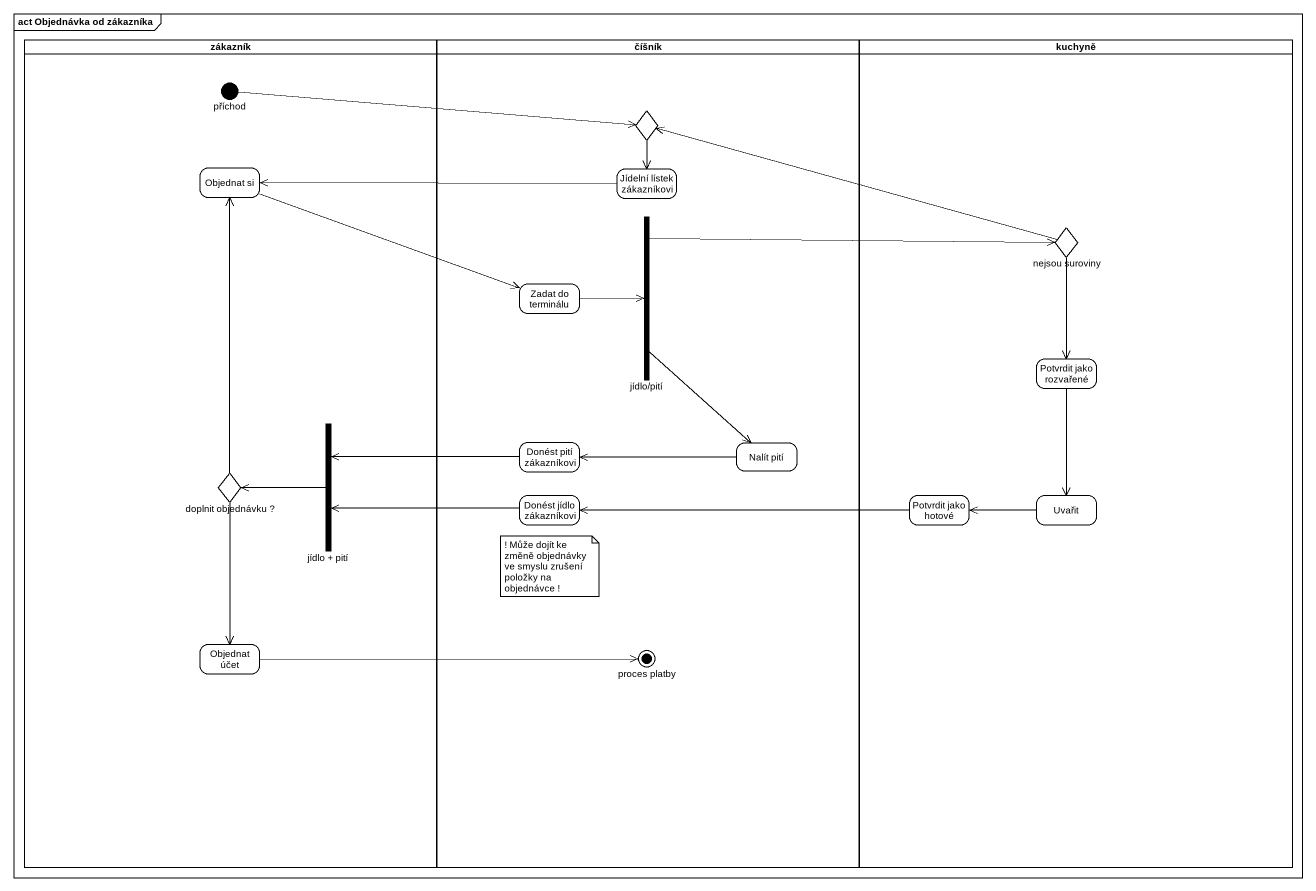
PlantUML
@startuml
mainframe act Objednávka od zákazníka
hide empty description
state zákazník <<partition>> {
  state příchod <<start>>
  state "Objednat si" as Objednat_si
  state "jídlo + pití" as jídlo_pití_2 <<join>>
  state "doplnit objednávku ?" as doplnit_objednávku <<choice>>
  state "Objednat účet" as Objednat_účet
}
state číšník <<partition>> {
  state choice1 <<choice>>
  state "Jídelní lístek zákazníkovi" as Jídelní_lístek_zákazníkovi
  state "jídlo/pití" as jídlo_pití <<fork>>
  state "Zadat do terminálu" as Zadat_do_terminálu
  state "Donést pití zákazníkovi" as Donést_pití_zákazníkovi
  state "Nalít pití" as Nalít_pití
  state "Donést jídlo zákazníkovi" as Donést_jídlo_zákazníkovi
  state "proces platby" as proces_platby <<end>>
}
state kuchyně <<partition>> {
  state "nejsou suroviny" as nejsou_suroviny <<choice>>
  state "Potvrdit jako rozvařené" as Potvrdit_jako_rozvařené
  state "Potvrdit jako hotové" as Potvrdit_jako_hotové
  state Uvařit
}
příchod -right-> choice1
choice1 --> Jídelní_lístek_zákazníkovi
Objednat_si -right-> Zadat_do_terminálu
Jídelní_lístek_zákazníkovi -left-> Objednat_si
jídlo_pití -right-> nejsou_suroviny
jídlo_pití --> Nalít_pití
nejsou_suroviny -left-> choice1
nejsou_suroviny --> Potvrdit_jako_rozvařené
Zadat_do_terminálu -right-> jídlo_pití
Potvrdit_jako_rozvařené --> Uvařit
jídlo_pití_2 -left-> doplnit_objednávku
Donést_pití_zákazníkovi -left-> jídlo_pití_2
Nalít_pití -left-> Donést_pití_zákazníkovi
doplnit_objednávku -up-> Objednat_si
doplnit_objednávku --> Objednat_účet
Donést_jídlo_zákazníkovi -left-> jídlo_pití_2
Potvrdit_jako_hotové -left-> Donést_jídlo_zákazníkovi
Uvařit -left-> Potvrdit_jako_hotové
Objednat_účet -right-> proces_platby
note as N1
  ~! Může dojít ke změně objednávky ve smyslu zrušení položky na objednávce !
end note
@enduml
